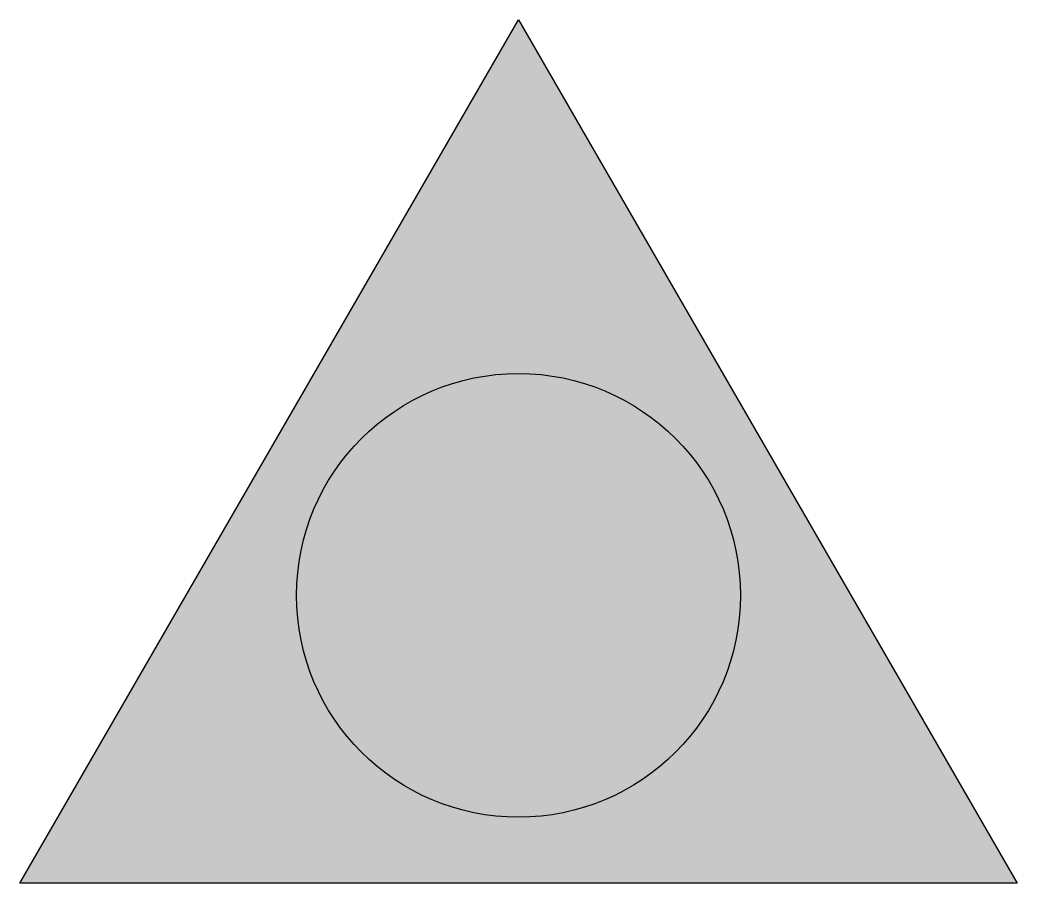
# Model space of a CAD drawing. Extents: x -1.12 to 1.12, y -0.65 to 1.3.
import ezdxf

# ---------------------------------------------------------------- set-up
doc = ezdxf.new("R2010")
doc.units = 0

msp = doc.modelspace()

# ---------------------------------------------------------------- hatches: boundary and pattern name
h = msp.add_hatch(color=256)
h.dxf.hatch_style = 1
h.paths.add_polyline_path([(0, 1.2968), (-1.123, -0.6484), (1.123, -0.6484)])
h.paths.add_polyline_path([(0.5, 0, -1), (-0.5, 0, -1)], flags=16)
at = {"true_color": 0xffffff}
h = msp.add_hatch(color=7, dxfattribs=at)
h.dxf.hatch_style = 1
h.paths.add_polyline_path([(-0.4238, 0.2652, 1), (0.4238, -0.2652, 1)])

# ---------------------------------------------------------------- linework, layer by layer
at = {"ltscale": 2.5}
for p, q in [((-1.123, -0.6484), (0, 1.2968)), ((0, 1.2968), (1.123, -0.6484)), ((1.123, -0.6484), (-1.123, -0.6484))]:
    msp.add_line(p, q, dxfattribs=at)
msp.add_circle((0, 0), 0.5)

doc.saveas('drawing.dxf')
